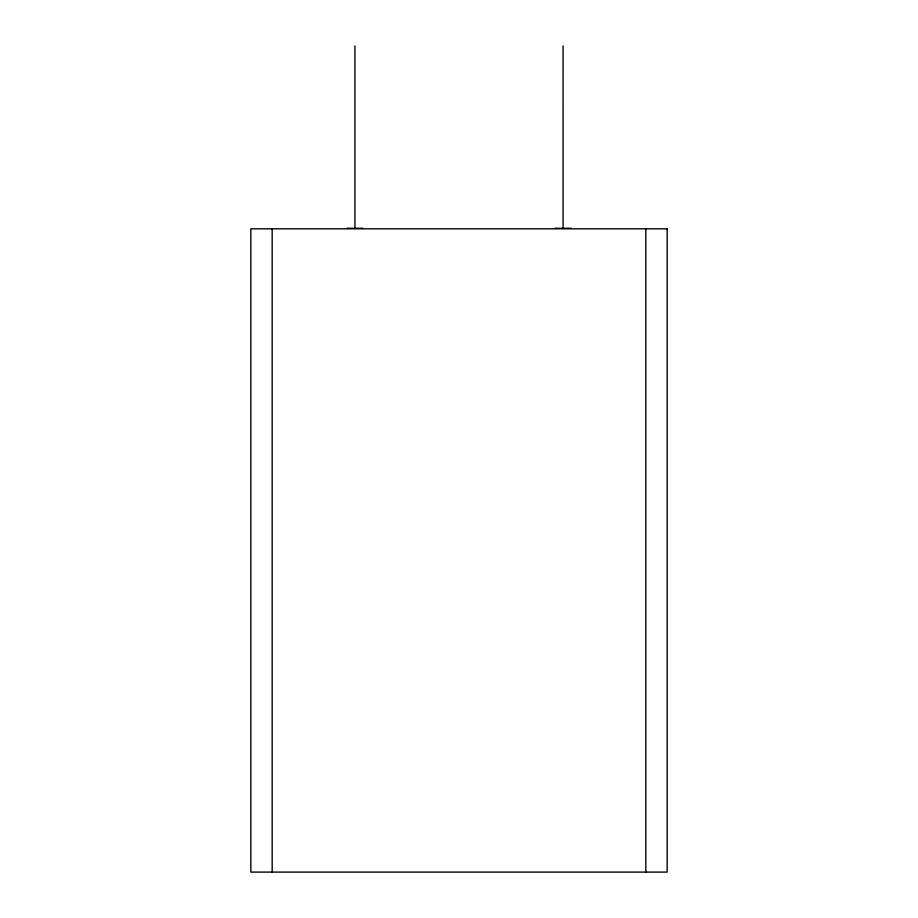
<?xml version="1.0" encoding="UTF-8"?>
<svg xmlns="http://www.w3.org/2000/svg" width="918" height="918" viewBox="0 0 918 918"><rect width="100%" height="100%" fill="white"/><g stroke="black" fill="none" stroke-linecap="round" stroke-linejoin="round"><path stroke-width="1.38" d="M346.752 228.272L363.115 228.272M554.885 228.272L571.271 228.272M645.824 228.823L645.824 872.1M563.067 45.9L563.09 228.272M354.933 45.9L354.933 228.272M272.176 228.823L272.176 872.1M667.168 228.823L250.832 228.823L250.832 872.1L667.168 872.1L667.168 228.823"/></g></svg>
